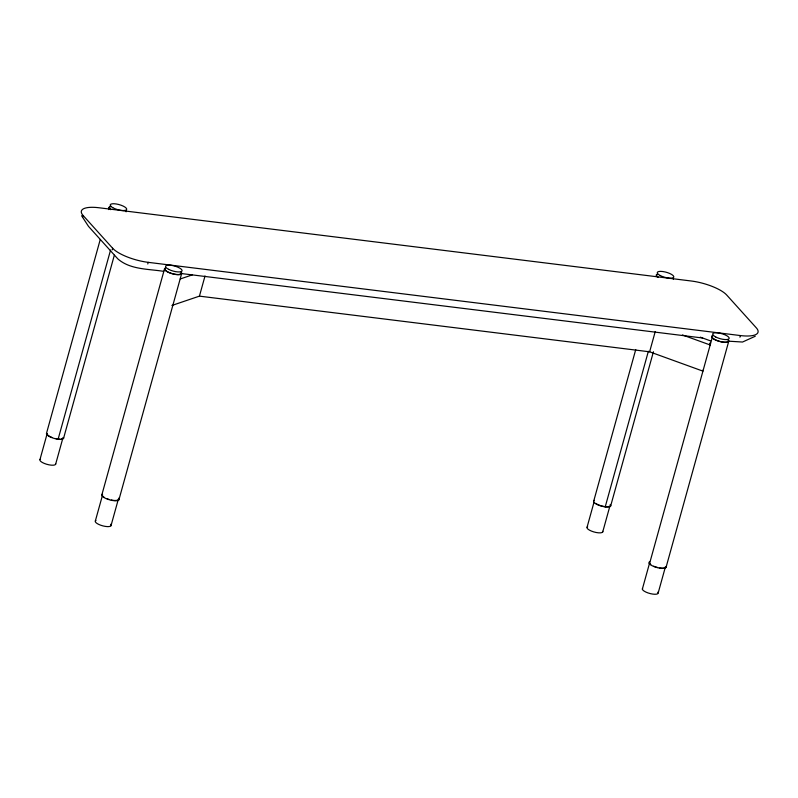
<?xml version="1.0" encoding="UTF-8"?>
<svg xmlns="http://www.w3.org/2000/svg" width="798" height="798" viewBox="0 0 798 798"><rect width="100%" height="100%" fill="white"/><g stroke="black" fill="none" stroke-linecap="round" stroke-linejoin="round"><path stroke-width="1.2" d="M82.643 217.126L83.102 215.49A28.499 8.758 15.5 0 1 99.002 207.759L691.158 280.986A28.499 8.758 15.5 0 1 726.759 295.08L756.295 327.828A28.499 8.758 15.5 0 1 740.394 335.559L148.228 262.343A28.499 8.758 15.5 0 1 112.638 248.238L83.102 215.49M100.259 239.48L46.523 433.254A8.908 2.733 15.5 0 0 54.793 438.591A8.908 2.733 15.5 0 0 63.601 437.663M108.558 209.575L109.216 207.181M39.96 459.598L47.202 433.464A8.189 2.514 15.5 0 0 51.8 437.394M58.104 439.239L110.563 250.073M112.189 249.874L112.638 248.238M55.611 464.316L62.852 438.182A8.189 2.514 15.5 0 0 62.912 437.523M63.541 438.391L114.333 255.22M147.78 263.968L148.228 262.343M101.905 494.65L164.607 268.577M95.341 520.994L102.593 494.86M110.992 525.722L118.244 499.588M118.922 499.787L181.615 273.714M171.909 305.464L199.43 296.138L205.026 275.948M593.572 501.633L635.737 349.584M587.059 527.249L593.981 502.301M605.213 506.88L648.375 351.25M199.43 296.138L649.622 351.808L655.228 331.609M602.719 531.967L609.961 505.832M610.64 506.042L653.432 351.738M642.35 589.094L649.602 562.959A8.189 2.514 15.5 0 0 650.759 564.535M649.472 563.877L712.175 337.803M658.19 592.914L665.442 566.78A8.189 2.514 15.5 0 1 665.223 567.408M666.031 567.438L728.724 341.364M739.936 337.195L740.394 335.559M755.257 336.247L742.529 342.033L728.145 341.155M180.258 278.961L192.268 274.891M163.73 271.36C148.568 268.876 130.264 269.784 117.865 258.921L88.528 226.403L81.586 215.729M180.338 273.415L702.589 337.993M682.47 334.951L710.18 344.985A8.908 2.733 15.5 0 1 710.36 342.871M649.622 351.808L702.928 371.13A8.908 2.733 15.5 0 1 702.41 370.272M700.285 337.145L710.579 340.906M110.752 209.674A8.908 2.733 15.5 0 1 111.042 206.303M125.775 210.742A8.908 2.733 15.5 0 1 126.293 211.6M728.265 339.788A8.908 2.733 15.5 0 1 718.858 341.255A8.908 2.733 15.5 0 1 713.532 335.35M666.091 566.71A8.908 2.733 15.5 0 1 656.165 567.328A8.908 2.733 15.5 0 1 649.652 561.752M610.181 504.466A8.908 2.733 15.5 0 1 601.901 506.241A8.908 2.733 15.5 0 1 594.271 500.356M657.861 277.325A8.908 2.733 15.5 0 1 656.963 274.283M672.874 278.392A8.908 2.733 15.5 0 1 673.402 279.24M181.156 272.148A8.908 2.733 15.5 0 1 172.877 273.923A8.908 2.733 15.5 0 1 165.246 268.028M658.041 277.255A8.549 2.623 15.5 0 1 657.353 274.372M727.976 339.788A8.549 2.623 15.5 0 1 719.896 341.434A8.549 2.623 15.5 0 1 712.704 335.788M181.336 272.916A8.549 2.623 15.5 0 1 171.809 273.505A8.549 2.623 15.5 0 1 165.555 268.158M110.683 209.415A8.549 2.623 15.5 0 1 110.453 206.642M125.655 210.951A8.549 2.623 15.5 0 1 125.994 211.739M657.871 592.166A8.189 2.514 15.5 0 1 650.46 593.652A8.189 2.514 15.5 0 1 642.57 588.475M602.769 531.308A8.189 2.514 15.5 0 1 593.642 531.867A8.189 2.514 15.5 0 1 587.657 526.74M55.66 463.658A8.189 2.514 15.5 0 1 46.533 464.217A8.189 2.514 15.5 0 1 40.548 459.089M110.573 524.276A8.189 2.514 15.5 0 1 102.952 525.902A8.189 2.514 15.5 0 1 95.93 520.495M118.463 498.211A8.908 2.733 15.5 0 1 110.174 499.997A8.908 2.733 15.5 0 1 102.553 494.102M117.645 500.087A8.189 2.514 15.5 0 1 111.231 500.017M109.166 499.478A8.189 2.514 15.5 0 1 107.181 498.79M103.999 497.154A8.189 2.514 15.5 0 1 103.012 496.306M62.264 438.691A8.189 2.514 15.5 0 1 61.187 439M59.68 439.09A8.189 2.514 15.5 0 1 55.85 438.621M664.475 567.847A8.189 2.514 15.5 0 1 659.756 567.927M657.712 567.518A8.189 2.514 15.5 0 1 653.722 566.211M609.373 506.341A8.189 2.514 15.5 0 1 595.717 503.398M112.767 207.689A8.549 2.623 15.5 0 0 126.493 209.774A8.549 2.623 15.5 0 0 116.089 203.949A8.549 2.623 15.5 0 0 112.767 207.689M168.617 269.345A8.549 2.623 15.5 0 0 182.004 271.001A8.549 2.623 15.5 0 0 170.882 265.265A8.549 2.623 15.5 0 0 168.617 269.345M715.656 336.956A8.549 2.623 15.5 0 0 729.093 338.671A8.549 2.623 15.5 0 0 718.07 332.916A8.549 2.623 15.5 0 0 715.656 336.956M660.215 275.529A8.549 2.623 15.5 0 0 673.692 277.295A8.549 2.623 15.5 0 0 662.759 271.529A8.549 2.623 15.5 0 0 660.215 275.529"/></g></svg>
